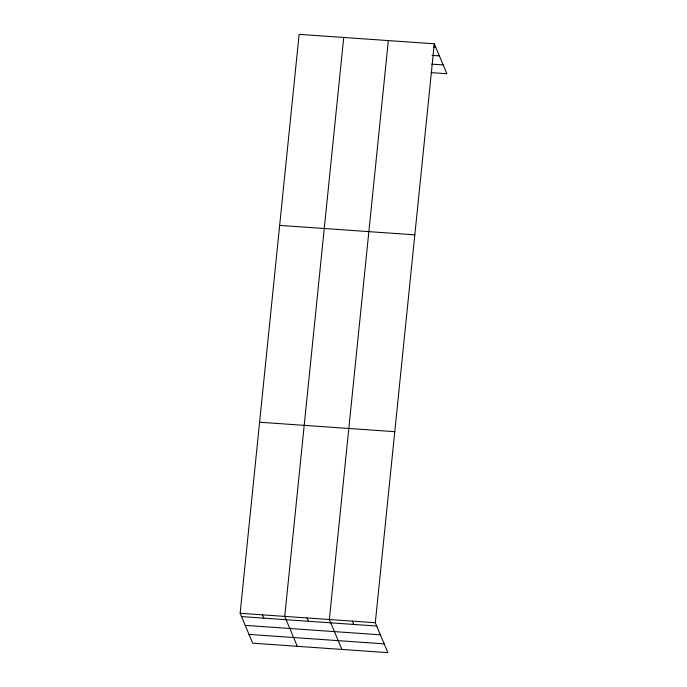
<?xml version="1.0" encoding="UTF-8"?>
<svg xmlns="http://www.w3.org/2000/svg" width="687" height="687" viewBox="0 0 687 687"><rect width="100%" height="100%" fill="white"/><g stroke="black" fill="none" stroke-linecap="round" stroke-linejoin="round"><path stroke-width="1.03" d="M434.296 43.805L375.3 622.731L387.88 652.65L252.704 643.195L240.132 613.276L299.12 34.35L434.296 43.805L446.868 73.724L431.204 72.633M343.723 37.467L284.736 616.394L297.316 646.312M388.335 40.593L329.348 619.519L341.92 649.438M433.6 46.974L435.687 47.12M432.063 55.389L439.379 55.905M431.685 64.14L443.175 64.947M279.652 225.396L414.828 234.851M259.6 422.23L394.767 431.685M240.132 613.276L375.3 622.731M241.523 616.591L376.699 626.046M245.216 625.368L380.383 634.822M249.02 634.41L384.188 643.874M352.328 621.125L353.719 624.44M307.037 617.957L308.437 621.271M262.434 614.831L263.825 618.154"/></g></svg>
